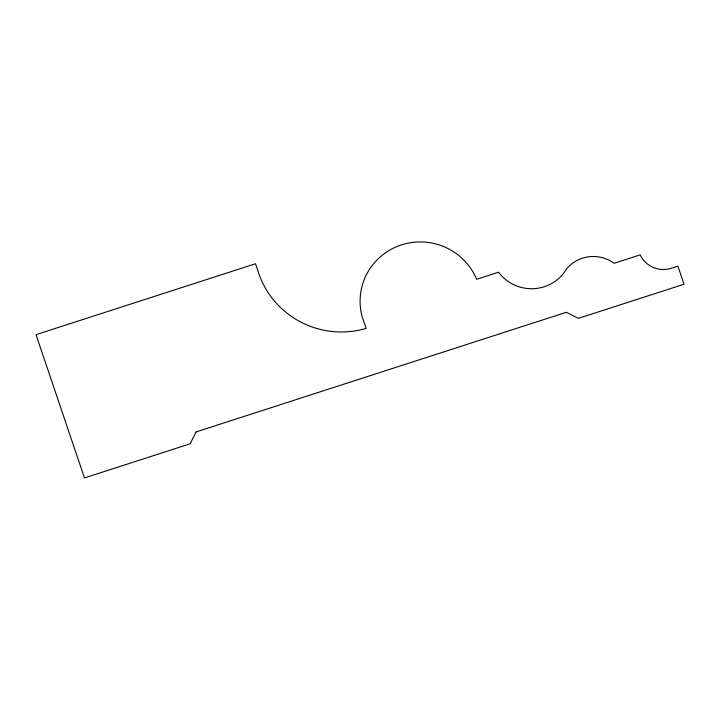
<?xml version="1.0" encoding="UTF-8"?>
<svg xmlns="http://www.w3.org/2000/svg" width="720" height="720" viewBox="0 0 720 720"><rect width="100%" height="100%" fill="white"/><g stroke="black" fill="none" stroke-linecap="round" stroke-linejoin="round"><path stroke-width="1.08" d="M196.128 431.91L190.08 443.817L84.483 477.936L36 334.665L255.501 263.745L258.309 272.052A86.589 85.248 12.7 0 0 366.129 328.383L362.043 316.314A60.606 59.67 12.7 0 1 401.445 244.89A60.606 59.67 12.7 0 1 476.658 279.288L498.546 272.214A40.797 40.167 12.7 0 0 566.811 268.551A35.001 34.461 12.7 0 1 614.187 263.286L640.17 254.889A25.524 25.128 12.7 0 0 670.239 268.596L677.88 266.13L684 284.229L578.403 318.348L566.28 312.309L196.128 431.91"/></g></svg>
